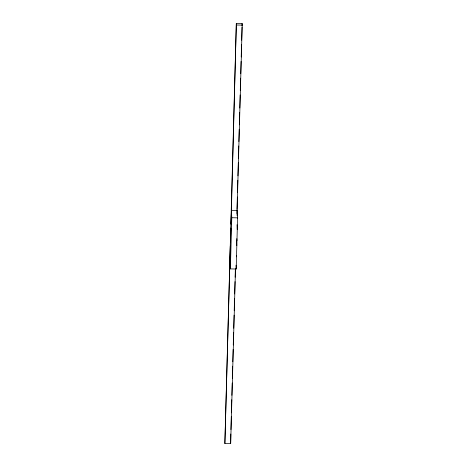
<?xml version="1.0" encoding="UTF-8"?>
<svg xmlns="http://www.w3.org/2000/svg" width="467" height="467" viewBox="0 0 467 467"><rect width="100%" height="100%" fill="white"/><g stroke="black" fill="none" stroke-linecap="round" stroke-linejoin="round"><path stroke-width="0.7" d="M237.002 213.956L242.21 25.119L242.128 23.473L236.331 23.35L224.872 443.527L230.669 443.65L235.496 268.665M224.872 443.527L230.319 245.94L230.015 261.491L230.377 268.899L236.179 269.021L237.586 217.85L237.224 210.448L231.428 210.319L231.042 224.224L236.331 23.35M230.377 268.899L231.79 217.727L231.428 210.319M230.809 433.983L230.669 443.65M230.931 429.611L231.293 416.482M231.393 412.84L231.755 399.711M231.877 395.339L232.216 382.946M232.338 378.568L232.677 366.175M232.799 361.797L233.144 349.404M233.261 345.025L233.605 332.632M233.728 328.26L234.09 315.132M234.206 310.759L234.551 298.36M234.667 293.988L235.012 281.589M235.135 277.217L235.374 268.467M237.002 209.409L237.347 197.01M237.464 192.637L237.808 180.239M237.925 175.866L238.287 162.744M238.409 158.366L238.754 145.973M238.87 141.594L239.215 129.201M239.338 124.823L239.676 112.43M239.799 108.058L240.161 94.929M240.283 90.557L240.622 78.158M240.744 73.786L241.083 61.387M241.206 57.015L241.55 44.622M241.667 40.244L242.029 27.121M242.069 25.662L242.128 23.473M237.102 215.684L237.224 210.448M236.413 24.996L242.21 25.119M231.79 217.727L237.586 217.85M237.213 211.516L237.417 215.666M237.487 217.05L237.551 218.433M237.008 224.715L237.248 229.554M236.839 238.614L236.938 240.692M236.53 240.172L236.804 245.706M236.425 255.443L236.495 256.827M236.051 265.186L236.179 269.021M230.809 228.141L230.552 242.023L230.809 228.141"/></g></svg>
